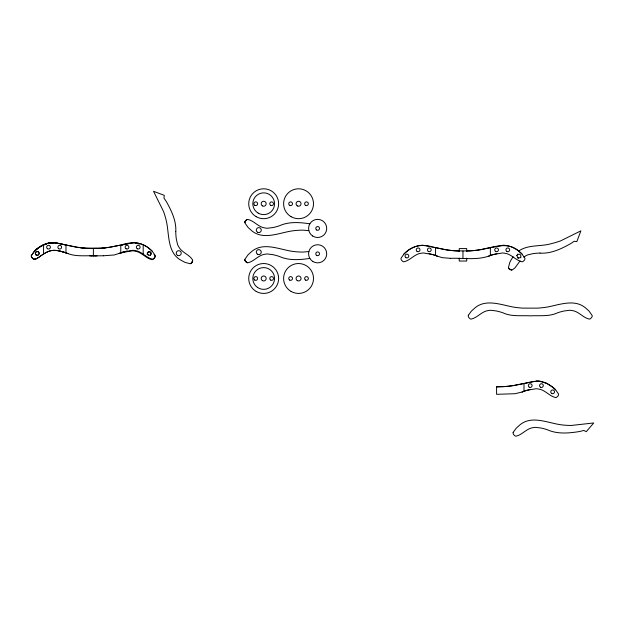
<?xml version="1.0" encoding="UTF-8"?>
<svg xmlns="http://www.w3.org/2000/svg" width="625" height="625" viewBox="0 0 625 625"><rect width="100%" height="100%" fill="white"/><g stroke="black" fill="none" stroke-linecap="round" stroke-linejoin="round"><path stroke-width="0.94" d="M244.891 222.43L245.719 220.617L247.172 219.547M513.102 256.781L511.164 259.805A36.773 36.773 0 0 0 509.781 262.469L508.437 267.539A2.164 2.164 0 0 0 508.734 268.273L510.156 269.539L511.727 269.953M520.078 260.883L514.906 267.953L512.312 269.883A2.758 2.758 0 0 1 511.414 269.945L509.641 269.203A4.898 4.898 0 0 1 509.055 268.672L508.617 268.055M38.461 247.836L36.477 249.312A36.773 36.773 0 0 0 34.266 251.352L31.273 255.648A2.164 2.164 0 0 0 31.305 256.445L31.461 256.93A4.898 4.898 0 0 0 31.836 257.625L33.398 258.906A2.758 2.758 0 0 0 34.258 259.156M431.883 246.82C423.102 243.945 413.062 245.492 406.219 251.945A36.773 36.773 0 0 0 404.008 253.977L401.016 258.281A2.164 2.164 0 0 0 401.047 259.078L401.203 259.562A4.898 4.898 0 0 0 401.578 260.258L402.992 261.562A2.758 2.758 0 0 0 403.852 261.805C410.195 260.539 414.422 254 421.148 253.234A14.438 14.438 0 0 1 423.648 252.984L432.578 254.547A47.102 47.102 0 0 1 435.562 255.484L436.328 255.773M37.508 248.563L36.625 249.289A36.773 36.773 0 0 0 34.414 251.328L31.422 255.625A2.164 2.164 0 0 0 31.453 256.422L31.609 256.906A4.898 4.898 0 0 0 31.984 257.602L32.695 258.438M523.867 257.125L525.633 255.914A14.438 14.438 0 0 1 527.891 254.82L533.195 253.609A57.305 57.305 0 0 1 540.047 253.078M40.18 256.281L40.852 255.883M40.703 255.906L42.461 254.75M40.328 256.258L39.148 257.008M38.312 247.859L42.086 245.539M41.234 255.523L43.008 254.383M39.805 256.625L38.156 257.672M518.875 250.883C528.57 244.273 541.141 246.875 551.93 243.484A80.391 80.391 0 0 0 560.68 240.852L580.891 230.844L576.852 241.594L574.086 241.273L572.164 242.641A44.883 44.883 0 0 1 570.406 243.773C561.203 248.93 550.844 253.867 540.047 253.102M38.797 257.328L37.211 258.25M42.859 254.406L45.727 252.742M39.336 247.133L46.93 243.547M39.898 246.766L40.703 246.328M43.398 254.047L46.812 252.195M37.828 257.953L36.766 258.5M40.57 246.406L41.719 245.734M41.234 245.945L43.555 244.805A22.07 22.07 0 0 1 53.703 242.672M190.727 263.578L192.133 262.195L192.641 260.477M36.328 258.711L36.914 258.477M46.117 252.484L47.352 251.945M42.789 245.125L48.367 243.18M119.891 253.164L114.305 254.969L103.328 255.773M489.484 255.82C477.109 260.508 463.234 257.812 450.312 258.336M522.023 392.031L514.961 393.719L496.594 394.312L496.594 386.836L504.055 386.602A106.219 106.219 0 0 0 513.609 385.539L536.273 381.148A20.508 20.508 0 0 1 540.109 381.336L547.039 383.516L553.344 387.711A36.773 36.773 0 0 1 555.555 389.742L558.547 394.047A2.164 2.164 0 0 1 558.516 394.844L558.359 395.32A4.898 4.898 0 0 1 557.992 396.023L556.57 397.328A2.758 2.758 0 0 1 555.711 397.57C549.367 396.305 545.141 389.766 538.414 389A14.438 14.438 0 0 0 535.914 388.75L526.984 390.312A47.102 47.102 0 0 0 524 391.25L522.023 392.031L524.398 391.117A58.867 58.867 0 0 1 530.523 389.438M47.195 251.969L47.883 251.719M35.914 258.891L36.477 258.688M118.805 253.609L121.172 252.695M488.398 256.266L490.367 255.492A47.102 47.102 0 0 1 493.352 254.547L502.289 252.984A14.438 14.438 0 0 1 504.789 253.234C511.508 254 515.742 260.539 522.086 261.805A2.758 2.758 0 0 0 522.945 261.562L524.359 260.258A4.898 4.898 0 0 0 524.734 259.562L524.891 259.078A2.164 2.164 0 0 0 524.914 258.281L521.922 253.977A36.773 36.773 0 0 0 519.711 251.945C508.719 240.859 492.977 247.305 479.977 249.773A106.219 106.219 0 0 1 470.43 250.836L466.812 251.008M47.734 251.742L48.422 251.5M120.016 253.117L120.773 252.836A47.102 47.102 0 0 1 123.766 251.898L132.695 250.328A14.438 14.438 0 0 1 135.195 250.578C141.914 251.352 146.148 257.891 152.492 259.156A2.758 2.758 0 0 0 153.352 258.906L154.766 257.602A4.898 4.898 0 0 0 155.141 256.906L155.297 256.422A2.164 2.164 0 0 0 155.32 255.625L152.328 251.328A36.773 36.773 0 0 0 150.117 249.289C142.516 241.867 131.281 241.641 121.734 244.805M489.609 255.773L490.766 255.352A58.867 58.867 0 0 1 496.898 253.672M48.266 251.523L48.953 251.305M35.516 259.031L36.062 258.867M48.797 251.328L49.477 251.125M49.328 251.148L50 250.961M49.852 250.984L50.523 250.813M35.133 259.125L35.664 259.008M50.375 250.836L51.039 250.688M121.266 245.297L123.102 244.859M524.953 383.227L533.633 381.406L540.109 381.336M434.609 247.461L445.641 249.719A106.625 106.625 0 0 0 456.555 250.898L469.383 250.898A106.625 106.625 0 0 0 480.297 249.719L502.641 245.383A20.508 20.508 0 0 1 506.477 245.57M123.984 244.656L125.695 244.266M50.891 250.711L51.555 250.586A14.438 14.438 0 0 1 54.055 250.328M126.523 244.086L128.125 243.773M48.219 243.203L56.336 242.984L76.359 247.117A106.219 106.219 0 0 0 85.914 248.18L96.531 248.375M309.836 258.414C299.836 259.922 288.984 260.734 279.555 256.523A57.305 57.305 0 0 0 272.93 254.672L267.539 253.977A14.438 14.438 0 0 0 265.039 254.234C258.32 255 254.086 261.539 247.742 262.805A2.758 2.758 0 0 1 246.883 262.555L245.109 260.586A4.898 4.898 0 0 0 245.469 261.25L247.172 262.672M34.773 259.18L35.281 259.102M130.406 243.406L131.867 243.258M106.086 247.703L102.75 248.039M308.859 251.555L303.125 252.07A80.391 80.391 0 0 1 294.008 251.555C279.609 249.969 262.453 240.609 250.109 252.938A36.773 36.773 0 0 0 247.906 254.977L244.906 259.281A2.164 2.164 0 0 0 244.938 260.078L244.898 259.805M133.047 242.734L110.383 247.117A106.219 106.219 0 0 1 100.836 248.18L92.289 248.414M34.43 259.195L34.922 259.156M103.383 255.773L91.531 255.891M90.602 248.391L99.789 248.242A106.625 106.625 0 0 0 110.703 247.07L120.773 245.031L120.773 252.836M97.039 255.883L95.453 255.891M496.594 386.836L503.008 386.664A106.625 106.625 0 0 0 513.922 385.484L524 383.453L524 391.258M95.133 255.891C85.781 255.32 75.688 257.031 66.859 253.164M54.547 250.328L53.906 250.352A14.438 14.438 0 0 0 51.406 250.602M91.375 255.891L89.695 255.883M92.203 248.414L86.961 248.242A106.625 106.625 0 0 1 76.047 247.07L63.938 244.609M54.398 250.352L55.031 250.344M459.117 251.008L455.508 250.836A106.219 106.219 0 0 1 445.953 249.773L432.773 247.031M450.398 258.336L442.031 257.625L436.445 255.82M54.883 250.367L55.523 250.375M34.578 259.172L34.109 259.18A2.758 2.758 0 0 1 33.25 258.93L32.758 258.641M83.992 248.039L80.609 247.695M55.367 250.398L56.008 250.414M55.133 242.836L53.547 242.758A20.508 20.508 0 0 0 49.711 242.937M308.859 230.664L303.125 230.148A80.391 80.391 0 0 0 294.008 230.664C279.609 232.25 262.453 241.609 250.109 229.281A36.773 36.773 0 0 1 247.906 227.242L244.906 222.938A2.164 2.164 0 0 1 244.938 222.141L245.094 221.664A4.898 4.898 0 0 1 245.469 220.969L246.883 219.664A2.758 2.758 0 0 1 247.742 219.414C254.086 220.68 258.32 227.219 265.039 227.984A14.438 14.438 0 0 0 267.539 228.234L272.93 227.562A57.305 57.305 0 0 0 279.562 225.719C288.969 221.445 299.844 222.312 309.836 223.805M55.859 250.438L57.469 250.617M54.984 242.859L55.867 242.922M56.344 250.492L57.961 250.703M55.719 242.945L56.617 243.023M56.469 243.047L57.383 243.148M57.227 243.172L58.156 243.281M57.812 250.727L58.453 250.797M58.008 243.305L60.586 243.781M58.797 243.461L62.289 244.172M58.305 250.82L58.945 250.898M58.797 250.922L60.328 251.203M59.297 251.023L60.703 251.297M61.273 243.992L63.18 244.375M433.57 247.219L423.297 245.383A20.508 20.508 0 0 0 419.453 245.57M64.867 244.828L65.82 245.055M63.031 244.398L64.086 244.586M60.555 251.32L62.227 251.68M60.93 251.414L62.984 251.891A47.102 47.102 0 0 1 65.977 252.836L66.734 253.117M62.453 251.812L62.836 251.914A47.102 47.102 0 0 1 65.82 252.859M65.578 252.695L67.945 253.609M437.539 256.266L435.172 255.352A58.867 58.867 0 0 0 429.039 253.672M546.422 383.227L549.922 385.164A34.828 34.828 0 0 1 555.547 389.75M133.047 242.672A22.07 22.07 0 0 1 143.18 244.836L146.703 246.742A34.828 34.828 0 0 1 152.32 251.336M154.086 254.383L154.336 254.781M154.688 255.492L154.859 256.109A2.164 2.164 0 0 1 154.828 256.906L154.672 257.391A4.898 4.898 0 0 1 154.297 258.086L152.883 259.391A2.758 2.758 0 0 1 152.023 259.641C145.68 258.375 141.445 251.836 134.727 251.07A14.438 14.438 0 0 0 132.227 250.813L123.297 252.375A47.102 47.102 0 0 0 120.305 253.32M490.367 247.688L490.367 255.492M466.703 251.461L466.703 248.586L459.242 248.586L459.227 251.461M466.703 258.164L466.703 261.039L459.242 261.039L459.227 258.164M462.969 251.07L462.969 258.547M435.562 247.688L435.562 255.492M143.195 244.805L143.195 254.023M93.375 248.422L93.375 255.891M65.969 245.031L65.969 252.836M43.555 244.805L43.555 254.023M536.266 381.086A22.07 22.07 0 0 1 546.406 383.258M423.297 245.32A22.07 22.07 0 0 0 413.156 247.492L409.641 249.398A34.828 34.828 0 0 0 404.016 253.984M502.641 245.32A22.07 22.07 0 0 1 512.773 247.492L516.297 249.398A34.828 34.828 0 0 1 521.914 253.984M520.953 257.625A2.492 2.492 0 0 1 520.781 257.82M518.328 258.453A2.492 2.492 0 0 1 517.875 258.266M516.57 255.602A2.492 2.492 0 0 1 516.625 255.367M517.258 254.297A2.492 2.492 0 0 1 517.445 254.125M511.07 269.82A1.859 0.531 27.1 0 1 508.578 268.195M192.508 261.117A1.859 0.531 -62.9 0 1 190.883 263.609M34.273 251.359A34.828 34.828 0 0 1 39.891 246.75M42.68 245.227A22.289 22.289 0 0 1 53.555 242.68M135.852 243.305A22.289 22.289 0 0 1 139.453 244.062M147.156 253.375A1.867 1.867 0 0 1 149.984 252.328A1.867 1.867 0 0 1 150.133 255.336M147.297 254.742A1.867 1.867 0 0 1 147.156 254.398M59.445 251.016A58.867 58.867 0 0 1 65.578 252.68M34.422 251.336A34.828 34.828 0 0 1 40.039 246.727M121.164 252.68A58.867 58.867 0 0 1 127.305 251.016M244.812 222.273A1.859 0.531 -47.1 0 1 246.602 219.898M246.602 262.32A1.859 0.531 47.1 0 1 244.812 259.945M175.781 231.625L175.781 232.141A57.305 57.305 0 0 0 176.312 238.992L177.508 244.297A14.438 14.438 0 0 0 178.594 246.555C181.617 252.609 189.211 254.352 192.562 259.883A2.758 2.758 0 0 1 192.633 260.773L191.891 262.547A4.898 4.898 0 0 1 191.359 263.141L190.961 263.453A2.164 2.164 0 0 1 190.227 263.75L185.156 262.406A36.773 36.773 0 0 1 182.484 261.023C166.68 253.648 169.602 234.32 166.172 220.258A80.391 80.391 0 0 0 163.539 211.508L153.531 191.297L164.281 195.336L163.961 198.102L165.32 200.023A44.883 44.883 0 0 1 166.461 201.781C171.516 210.836 176.438 221.008 175.781 231.625M468.336 315.281L468.273 315.578A2.164 2.164 0 0 0 468.305 316.375L468.461 316.852A4.898 4.898 0 0 0 468.836 317.555L470.25 318.859A2.758 2.758 0 0 0 471.109 319.102C477.453 317.836 481.687 311.297 488.406 310.531A14.438 14.438 0 0 1 490.906 310.281L496.305 310.953A57.305 57.305 0 0 1 502.93 312.797C511.375 316.859 521.18 315.32 530.227 315.844C539.289 315.344 549.062 316.82 557.531 312.82A57.305 57.305 0 0 1 564.156 310.977L569.547 310.281A14.438 14.438 0 0 1 572.047 310.531C578.766 311.297 583 317.836 589.344 319.102A2.758 2.758 0 0 0 590.203 318.859L591.617 317.555A4.898 4.898 0 0 0 591.992 316.852L592.148 316.375A2.164 2.164 0 0 0 592.18 315.578L589.18 311.273A36.773 36.773 0 0 0 586.977 309.234C575.977 298.156 560.234 304.602 547.242 307.062A106.219 106.219 0 0 1 537.688 308.125L522.766 308.125A106.219 106.219 0 0 1 513.211 307.062C500.219 304.602 484.477 298.156 473.484 309.234A36.773 36.773 0 0 0 471.273 311.273L468.336 315.281M513.18 432.359L513.117 432.656A2.164 2.164 0 0 0 513.148 433.453L513.305 433.938A4.898 4.898 0 0 0 513.672 434.633L515.094 435.938A2.758 2.758 0 0 0 515.953 436.188C522.297 434.922 526.523 428.375 533.25 427.617A14.438 14.438 0 0 1 535.75 427.359L541.141 428.039A58.867 58.867 0 0 1 547.273 429.711C557.281 434.305 568.891 433.273 579.477 431.523A45.5 45.5 0 0 0 582.109 430.898L583.789 430.43L586.273 431.68L593.75 422.961L571.328 425.453A80.391 80.391 0 0 1 562.211 424.93C547.82 423.352 530.664 413.992 518.32 426.32A36.773 36.773 0 0 0 516.109 428.359L513.18 432.359M540.5 387.211A1.867 1.867 0 0 0 543.305 385.594A1.867 1.867 0 0 0 540.5 383.977A1.867 1.867 0 0 0 540.5 387.211M529.289 387.211A1.867 1.867 0 0 0 532.094 385.594A1.867 1.867 0 0 0 529.289 383.977A1.867 1.867 0 0 0 529.289 387.211M551.711 393.438A1.867 1.867 0 0 0 554.516 391.82A1.867 1.867 0 0 0 551.711 390.203A1.867 1.867 0 0 0 551.711 393.438M417.055 251.359A1.867 1.867 0 0 0 419.984 250A1.867 1.867 0 0 0 417.344 248.133A1.867 1.867 0 0 0 417.055 251.359M428.258 251.359A1.867 1.867 0 0 0 431.195 250A1.867 1.867 0 0 0 428.555 248.133A1.867 1.867 0 0 0 428.258 251.359M405.844 257.586A1.867 1.867 0 0 0 408.781 256.227A1.867 1.867 0 0 0 406.133 254.359A1.867 1.867 0 0 0 405.844 257.586M506.734 251.359A1.867 1.867 0 0 0 509.664 250A1.867 1.867 0 0 0 507.023 248.133A1.867 1.867 0 0 0 506.734 251.359M495.523 251.359A1.867 1.867 0 0 0 498.461 250A1.867 1.867 0 0 0 495.812 248.133A1.867 1.867 0 0 0 495.523 251.359M518.086 257.672A1.867 1.867 0 0 0 520.883 256.055A1.867 1.867 0 0 0 518.086 254.438A1.867 1.867 0 0 0 518.086 257.672M177.492 255.328A2.492 2.492 0 0 0 181.234 253.172A2.492 2.492 0 0 0 177.492 251.016A2.492 2.492 0 0 0 177.492 255.328M36.102 254.953A1.867 1.867 0 0 0 39.031 253.594A1.867 1.867 0 0 0 36.391 251.727A1.867 1.867 0 0 0 36.102 254.953M47.461 248.703A1.867 1.867 0 0 0 50.398 247.344A1.867 1.867 0 0 0 47.75 245.477A1.867 1.867 0 0 0 47.461 248.703M58.672 248.703A1.867 1.867 0 0 0 61.602 247.344A1.867 1.867 0 0 0 58.961 245.477A1.867 1.867 0 0 0 58.672 248.703M36.25 254.93A1.867 1.867 0 0 0 39.188 253.57A1.867 1.867 0 0 0 36.539 251.703A1.867 1.867 0 0 0 36.25 254.93M137.281 248.789A1.867 1.867 0 0 0 140.086 247.172A1.867 1.867 0 0 0 137.281 245.555A1.867 1.867 0 0 0 137.281 248.789M126.07 248.789A1.867 1.867 0 0 0 128.875 247.172A1.867 1.867 0 0 0 126.07 245.555A1.867 1.867 0 0 0 126.07 248.789M148.492 255.023A1.867 1.867 0 0 0 151.289 253.398A1.867 1.867 0 0 0 148.492 251.781A1.867 1.867 0 0 0 148.492 255.023M256.203 216.688A14.945 14.945 0 0 0 278.625 203.742A14.945 14.945 0 0 0 256.203 190.797A14.945 14.945 0 0 0 256.203 216.688M258.148 213.109A10.883 10.883 0 0 0 274.562 203.852A10.883 10.883 0 0 0 258.328 194.266A10.883 10.883 0 0 0 258.148 213.109M262.43 205.898A2.492 2.492 0 0 0 266.172 203.742A2.492 2.492 0 0 0 262.43 201.586A2.492 2.492 0 0 0 262.43 205.898M270.688 205.359A1.867 1.867 0 0 0 273.484 203.742A1.867 1.867 0 0 0 270.688 202.125A1.867 1.867 0 0 0 270.688 205.359M254.805 205.359A1.867 1.867 0 0 0 257.609 203.742A1.867 1.867 0 0 0 254.805 202.125A1.867 1.867 0 0 0 254.805 205.359M291.078 216.688A14.945 14.945 0 0 0 313.5 203.742A14.945 14.945 0 0 0 291.078 190.797A14.945 14.945 0 0 0 291.078 216.688M297.312 205.898A2.492 2.492 0 0 0 301.047 203.742A2.492 2.492 0 0 0 297.312 201.586A2.492 2.492 0 0 0 297.312 205.898M305.562 205.359A1.867 1.867 0 0 0 308.359 203.742A1.867 1.867 0 0 0 305.562 202.125A1.867 1.867 0 0 0 305.562 205.359M289.68 205.359A1.867 1.867 0 0 0 292.484 203.742A1.867 1.867 0 0 0 289.68 202.125A1.867 1.867 0 0 0 289.68 205.359M312.664 236A9.07 9.07 0 0 0 326.695 228.945A9.07 9.07 0 0 0 313.57 220.32A9.07 9.07 0 0 0 312.664 236M257.469 232.234A2.492 2.492 0 0 0 261.266 230.18A2.492 2.492 0 0 0 257.594 227.922A2.492 2.492 0 0 0 257.469 232.234M316.57 229.953A1.867 1.867 0 0 0 319.508 228.586A1.867 1.867 0 0 0 316.852 226.727A1.867 1.867 0 0 0 316.57 229.953M312.773 261.445A9.07 9.07 0 0 0 326.703 254.188A9.07 9.07 0 0 0 313.453 245.758A9.07 9.07 0 0 0 312.773 261.445M257.383 254.172A2.492 2.492 0 0 0 261.258 252.281A2.492 2.492 0 0 0 257.688 249.867A2.492 2.492 0 0 0 257.383 254.172M316.68 255.398A1.867 1.867 0 0 0 319.508 253.828A1.867 1.867 0 0 0 316.734 252.164A1.867 1.867 0 0 0 316.68 255.398M291.078 291.422A14.945 14.945 0 0 0 313.5 278.477A14.945 14.945 0 0 0 291.078 265.531A14.945 14.945 0 0 0 291.078 291.422M297.312 280.633A2.492 2.492 0 0 0 301.047 278.477A2.492 2.492 0 0 0 297.312 276.32A2.492 2.492 0 0 0 297.312 280.633M305.562 280.094A1.867 1.867 0 0 0 308.359 278.477A1.867 1.867 0 0 0 305.562 276.859A1.867 1.867 0 0 0 305.562 280.094M289.539 280A1.867 1.867 0 0 0 292.477 278.641A1.867 1.867 0 0 0 289.828 276.781A1.867 1.867 0 0 0 289.539 280M256.203 291.422A14.945 14.945 0 0 0 278.625 278.477A14.945 14.945 0 0 0 256.203 265.531A14.945 14.945 0 0 0 256.203 291.422M257.5 287.43A10.883 10.883 0 0 0 274.523 279.352A10.883 10.883 0 0 0 259.008 268.648A10.883 10.883 0 0 0 257.5 287.43M262.43 280.633A2.492 2.492 0 0 0 266.172 278.477A2.492 2.492 0 0 0 262.43 276.32A2.492 2.492 0 0 0 262.43 280.633M270.688 280.094A1.867 1.867 0 0 0 273.484 278.477A1.867 1.867 0 0 0 270.688 276.859A1.867 1.867 0 0 0 270.688 280.094M254.664 280A1.867 1.867 0 0 0 257.602 278.641A1.867 1.867 0 0 0 254.953 276.781A1.867 1.867 0 0 0 254.664 280"/></g></svg>
